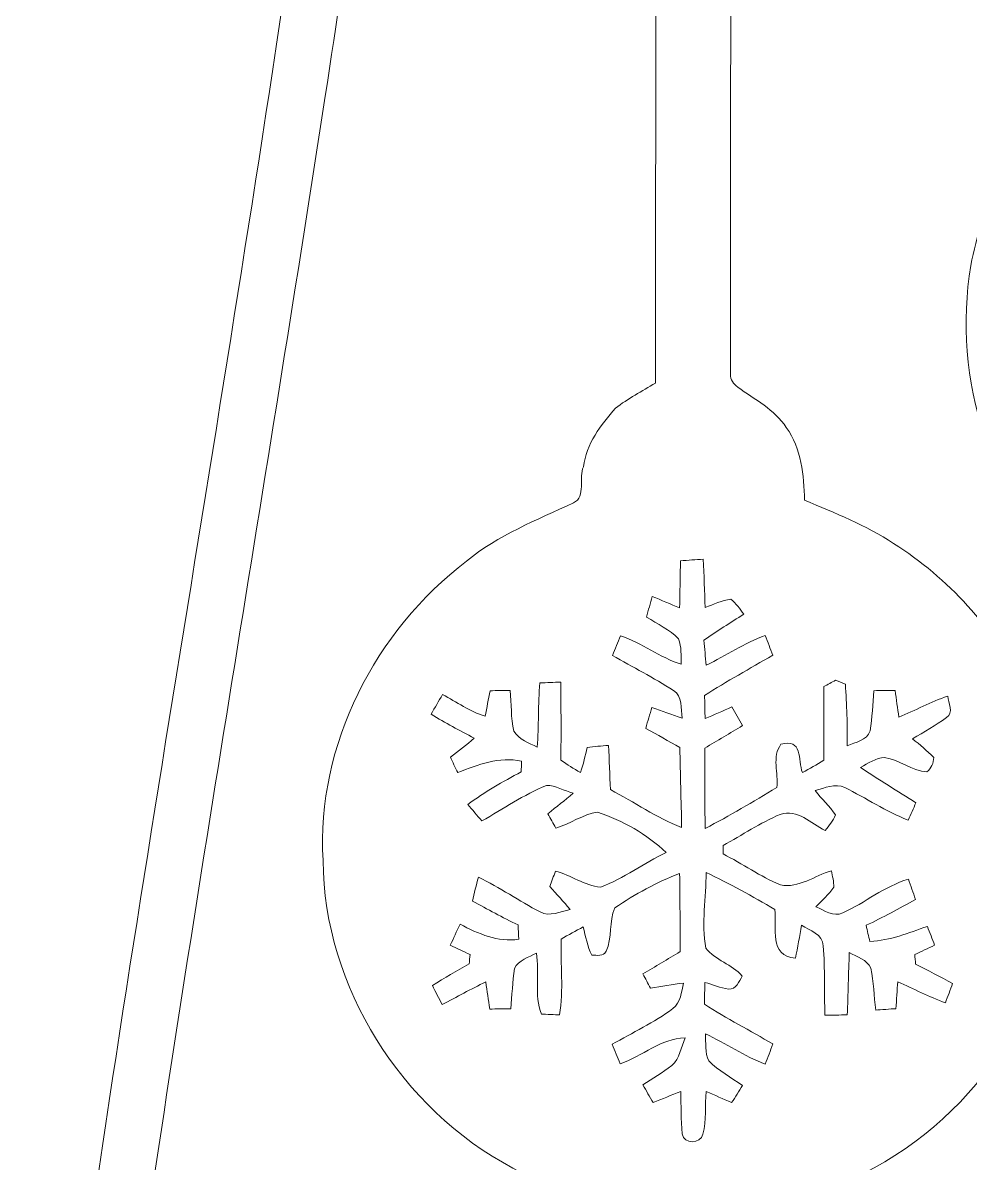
# Model space of a CAD drawing. Header units: centimetres. Extents: x -16.6 to 16.5, y -16.2 to 16.2.
# Drawn here: x -16.63 to -5.68, y -7.91 to 5.27 of the extents above; entities that cross this region are included whole.
import ezdxf

# ---------------------------------------------------------------- set-up
doc = ezdxf.new("R2010")
doc.units = ezdxf.units.CM
doc.header["$MEASUREMENT"] = 0
doc.layers.add('Layer 1', color=7, linetype='Continuous')

msp = doc.modelspace()

# ---------------------------------------------------------------- linework, layer by layer
at = {"layer": 'Layer 1', "color": 251, "lineweight": 9}
for points, knots in [([(-13.85678, 14.2515), (-13.93051, 15.27244), (-12.98189, 16.22), (-11.9599, 16.15792), (-11.9599, 16.15792), (-11.18414, 16.21683), (-10.33006, 15.64215), (-10.28314, 14.82653), (-10.28314, 14.82653), (-10.21682, 14.28149), (-10.59182, 13.71528), (-11.13651, 13.60592), (-11.13651, 13.60592), (-11.4085, 13.57629), (-11.71648, 13.52231), (-11.95813, 13.68812), (-11.95813, 13.68812), (-12.32149, 13.87156), (-12.43791, 14.47552), (-12.07525, 14.71858), (-12.07525, 14.71858), (-11.89499, 14.84946), (-11.51822, 14.8036), (-11.50411, 14.53514), (-11.50411, 14.53514), (-11.53939, 14.32559), (-11.80115, 14.36933), (-11.95707, 14.31007), (-11.95707, 14.31007), (-11.89887, 14.13191), (-11.74823, 13.95976), (-11.53621, 14.0035), (-11.53621, 14.0035), (-11.0709, 13.98304), (-10.83348, 14.57818), (-10.96506, 14.96059), (-10.96506, 14.96059), (-11.19049, 15.47423), (-11.83854, 15.61499), (-12.3349, 15.47106), (-12.3349, 15.47106), (-12.84854, 15.30208), (-13.26694, 14.78808), (-13.21155, 14.23034), (-13.21155, 14.23034), (-13.14276, 13.72093), (-12.78116, 13.30077), (-12.34442, 13.05523), (-12.34442, 13.05523), (-11.93167, 12.78218), (-11.41309, 12.7843), (-10.93614, 12.79383), (-10.93614, 12.79383), (-10.1505, 12.80265), (-9.37192, 12.91624), (-8.59193, 12.99667), (-8.59193, 12.99667), (-4.33954, 13.52831), (-0.11431, 14.25045), (4.12183, 14.89532), (4.12183, 14.89532), (5.74532, 15.14756), (7.37057, 15.39168), (8.99723, 15.62346), (8.99723, 15.62346), (10.36283, 15.8069), (11.72844, 16.00128), (13.10356, 16.09935), (13.10356, 16.09935), (13.68, 16.11664), (14.29313, 16.20201), (14.83852, 15.95895), (14.83852, 15.95895), (15.63227, 15.66226), (16.34452, 14.96165), (16.41791, 14.08499), (16.41791, 14.08499), (16.4927, 13.21681), (15.84147, 12.35674), (14.99304, 12.17082), (14.99304, 12.17082), (14.22504, 11.95175), (13.27607, 12.2823), (12.9307, 13.03089), (12.9307, 13.03089), (12.74902, 13.50503), (12.82028, 14.12239), (13.23903, 14.45012), (13.23903, 14.45012), (13.50608, 14.67519), (13.86839, 14.7274), (14.20599, 14.69777), (14.20599, 14.69777), (14.54995, 14.66425), (14.87133, 14.36157), (14.85228, 14.00138), (14.85228, 14.00138), (14.85828, 13.76785), (14.68683, 13.5336), (14.45858, 13.47645), (14.45858, 13.47645), (14.30442, 13.47963), (14.16789, 13.54912), (14.03454, 13.61615), (14.03454, 13.61615), (14.08323, 13.69658), (14.07547, 13.87297), (14.19435, 13.90755), (14.19435, 13.90755), (14.28572, 13.92589), (14.37956, 13.91954), (14.47234, 13.92342), (14.47234, 13.92342), (14.51538, 14.2448), (14.1365, 14.34252), (13.90084, 14.25045), (13.90084, 14.25045), (13.5082, 14.06806), (13.34134, 13.5075), (13.61403, 13.15507), (13.61403, 13.15507), (14.07688, 12.54865), (15.10911, 12.64566), (15.51868, 13.26478), (15.51868, 13.26478), (15.74516, 13.53007), (15.82948, 13.91143), (15.73176, 14.24692), (15.73176, 14.24692), (15.49222, 14.95142), (14.77432, 15.44178), (14.03984, 15.47776), (14.03984, 15.47776), (13.03583, 15.52962), (12.03923, 15.36699), (11.04299, 15.26856), (11.04299, 15.26856), (7.14338, 14.77855), (3.26777, 14.12203), (-0.61738, 13.53148), (-0.61738, 13.53148), (-0.74508, 13.49021), (-1.03506, 13.51385), (-1.01531, 13.3043), (-1.01531, 13.3043), (-0.97192, 11.31392), (-1.04918, 9.3239), (-1.02272, 7.33318), (-1.02272, 7.33318), (-1.02095, 7.09153), (-0.72391, 7.02979), (-0.58351, 6.88903), (-0.58351, 6.88903), (-0.24766, 6.63997), (-0.14783, 6.21311), (-0.14924, 5.81729), (-0.14924, 5.81729), (0.29738, 5.63879), (0.74541, 5.44511), (1.12782, 5.14737), (1.12782, 5.14737), (1.81891, 4.62878), (2.35725, 3.90347), (2.62783, 3.08115), (2.62783, 3.08115), (2.91852, 2.16216), (2.92346, 1.1377), (2.54387, 0.2427), (2.54387, 0.2427), (2.02916, -1.06646), (0.82372, -2.07681), (-0.55881, -2.34352), (-0.55881, -2.34352), (-1.95511, -2.65396), (-3.49111, -2.19923), (-4.49265, -1.17829), (-4.49265, -1.17829), (-5.4448, -0.24837), (-5.88753, 1.15145), (-5.67375, 2.46273), (-5.67375, 2.46273), (-5.5337, 3.14782), (-5.27335, 3.81951), (-4.82178, 4.36138), (-4.82178, 4.36138), (-4.30003, 5.056), (-3.53627, 5.51108), (-2.73864, 5.82223), (-2.73864, 5.82223), (-2.69525, 6.09317), (-2.71465, 6.39938), (-2.54144, 6.62974), (-2.54144, 6.62974), (-2.39432, 6.88515), (-2.11669, 7.02027), (-1.87397, 7.16808), (-1.87397, 7.16808), (-1.8775, 9.22372), (-1.84751, 11.28041), (-1.88808, 13.33534), (-1.88808, 13.33534), (-3.66503, 13.05629), (-5.44409, 12.78783), (-7.22703, 12.54759), (-7.22703, 12.54759), (-7.6359, 12.48409), (-8.04971, 12.45304), (-8.45505, 12.36908), (-8.45505, 12.36908), (-8.43776, 8.64904), (-8.4501, 4.92829), (-8.45152, 1.20825), (-8.45152, 1.20825), (-8.45223, 1.14546), (-8.41519, 1.09184), (-8.36509, 1.05726), (-8.36509, 1.05726), (-8.17035, 0.91262), (-7.93894, 0.8015), (-7.80559, 0.58948), (-7.80559, 0.58948), (-7.62637, 0.34747), (-7.60415, 0.04056), (-7.59321, -0.24943), (-7.59321, -0.24943), (-7.24326, -0.399), (-6.88448, -0.538), (-6.56522, -0.74861), (-6.56522, -0.74861), (-5.93198, -1.14866), (-5.41799, -1.72368), (-5.0638, -2.38162), (-5.0638, -2.38162), (-4.6976, -3.10128), (-4.55615, -3.92678), (-4.62424, -4.7297), (-4.62424, -4.7297), (-4.7784, -6.21384), (-5.78875, -7.57309), (-7.16635, -8.14636), (-7.16635, -8.14636), (-8.37215, -8.666), (-9.821, -8.62261), (-10.96683, -7.96679), (-10.96683, -7.96679), (-12.25552, -7.28099), (-13.14452, -5.87941), (-13.15899, -4.41256), (-13.15899, -4.41256), (-13.23448, -3.07659), (-12.55715, -1.75614), (-11.50093, -0.95463), (-11.50093, -0.95463), (-11.13545, -0.65053), (-10.69025, -0.47908), (-10.2648, -0.28012), (-10.2648, -0.28012), (-10.11416, -0.21168), (-10.20976, 0.01692), (-10.14874, 0.13757), (-10.14874, 0.13757), (-10.11769, 0.39969), (-9.94765, 0.62264), (-9.77902, 0.81455), (-9.77902, 0.81455), (-9.63509, 0.92568), (-9.47317, 1.01034), (-9.31794, 1.10383), (-9.31794, 1.10383), (-9.31442, 4.82528), (-9.30347, 8.54709), (-9.32359, 12.26854), (-9.32359, 12.26854), (-10.16214, 12.2375), (-11.00281, 12.0724), (-11.84136, 12.18634), (-11.84136, 12.18634), (-12.119, 12.23855), (-12.37723, 12.36026), (-12.64111, 12.45728), (-12.64111, 12.45728), (-12.54868, 12.156), (-12.39311, 11.87237), (-12.36771, 11.55346), (-12.36771, 11.55346), (-12.31973, 10.89518), (-12.35783, 10.23231), (-12.43156, 9.57685), (-12.43156, 9.57685), (-12.61359, 7.85106), (-12.87006, 6.13409), (-13.13359, 4.41888), (-13.13359, 4.41888), (-13.78552, 0.17073), (-14.51365, -4.06542), (-15.14654, -8.3164), (-15.14654, -8.3164), (-15.35962, -9.78642), (-15.57799, -11.25715), (-15.6937, -12.73882), (-15.6937, -12.73882), (-15.73462, -13.23835), (-15.78119, -13.75129), (-15.65066, -14.24236), (-15.65066, -14.24236), (-15.44217, -14.84243), (-14.96098, -15.41111), (-14.30269, -15.50565), (-14.30269, -15.50565), (-13.86031, -15.57586), (-13.44121, -15.31339), (-13.17169, -14.98284), (-13.17169, -14.98284), (-12.85701, -14.54539), (-12.87606, -13.8917), (-13.23836, -13.48706), (-13.23836, -13.48706), (-13.55551, -13.16145), (-14.14147, -13.20201), (-14.41699, -13.56008), (-14.41699, -13.56008), (-14.50872, -13.71954), (-14.53412, -13.93262), (-14.45086, -14.10054), (-14.45086, -14.10054), (-14.39477, -14.20743), (-14.26706, -14.22966), (-14.15947, -14.25012), (-14.15947, -14.25012), (-14.11784, -14.11077), (-14.17217, -13.88958), (-13.99507, -13.8416), (-13.99507, -13.8416), (-13.84832, -13.7774), (-13.758, -13.94814), (-13.6998, -14.05644), (-13.6998, -14.05644), (-13.64441, -14.29774), (-13.84867, -14.55915), (-14.09103, -14.59055), (-14.09103, -14.59055), (-14.45968, -14.69109), (-14.86537, -14.40252), (-14.90771, -14.02787), (-14.90771, -14.02787), (-14.92394, -13.77105), (-14.94299, -13.49412), (-14.82692, -13.25599), (-14.82692, -13.25599), (-14.53623, -12.60229), (-13.62607, -12.44954), (-13.0528, -12.80902), (-13.0528, -12.80902), (-12.31303, -13.27645), (-12.09078, -14.34184), (-12.49259, -15.09961), (-12.49259, -15.09961), (-12.82526, -15.8094), (-13.64406, -16.24402), (-14.4184, -16.14912), (-14.4184, -16.14912), (-15.31129, -15.99496), (-16.02778, -15.26083), (-16.27437, -14.40605), (-16.27437, -14.40605), (-16.43629, -13.90651), (-16.38408, -13.37593), (-16.35586, -12.86229), (-16.35586, -12.86229), (-16.27649, -11.7461), (-16.12409, -10.63697), (-15.97486, -9.52854), (-15.97486, -9.52854), (-15.18429, -3.98499), (-14.18451, 1.52646), (-13.395, 7.07001), (-13.395, 7.07001), (-13.22284, 8.35377), (-13.0394, 9.63858), (-12.9833, 10.93363), (-12.9833, 10.93363), (-12.93921, 11.4949), (-13.11172, 12.08192), (-13.504, 12.49397), (-13.504, 12.49397), (-13.77811, 12.82452), (-14.19862, 13.05947), (-14.6396, 13.01114), (-14.6396, 13.01114), (-15.06364, 13.01043), (-15.43299, 12.70669), (-15.63549, 12.3525), (-15.63549, 12.3525), (-15.87714, 11.88049), (-15.79177, 11.2222), (-15.34692, 10.89835), (-15.34692, 10.89835), (-14.9959, 10.6313), (-14.40006, 10.80028), (-14.24449, 11.21056), (-14.24449, 11.21056), (-14.14218, 11.44798), (-14.27624, 11.79053), (-14.57433, 11.75172), (-14.57433, 11.75172), (-14.59197, 11.5718), (-14.5828, 11.24231), (-14.87666, 11.36719), (-14.87666, 11.36719), (-15.13313, 11.53759), (-15.03224, 11.97538), (-14.74719, 12.06428), (-14.74719, 12.06428), (-14.40994, 12.23997), (-13.99084, 12.01595), (-13.84973, 11.68787), (-13.84973, 11.68787), (-13.66664, 11.16928), (-13.87054, 10.50218), (-14.38665, 10.26018), (-14.38665, 10.26018), (-14.8368, 10.05662), (-15.40865, 10.09014), (-15.79247, 10.41893), (-15.79247, 10.41893), (-16.55624, 11.00983), (-16.6282, 12.24949), (-16.00167, 12.96704), (-16.00167, 12.96704), (-15.6369, 13.44505), (-15.02589, 13.68847), (-14.43393, 13.67648), (-14.43393, 13.67648), (-14.1704, 13.65319), (-13.92628, 13.54912), (-13.67828, 13.46552), (-13.67828, 13.46552), (-13.74001, 13.72728), (-13.85678, 13.97845), (-13.85678, 14.2515), (-13.85678, 14.2515), (-13.85678, 14.2515), (-13.85678, 14.2515), (-13.85678, 14.2515)], [0, 0, 0, 0, 0.00892857, 0.00892857, 0.00892857, 0.00892857, 0.01785714, 0.01785714, 0.01785714, 0.01785714, 0.02678571, 0.02678571, 0.02678571, 0.02678571, 0.03571429, 0.03571429, 0.03571429, 0.03571429, 0.04464286, 0.04464286, 0.04464286, 0.04464286, 0.05357143, 0.05357143, 0.05357143, 0.05357143, 0.0625, 0.0625, 0.0625, 0.0625, 0.07142857, 0.07142857, 0.07142857, 0.07142857, 0.08035714, 0.08035714, 0.08035714, 0.08035714, 0.08928571, 0.08928571, 0.08928571, 0.08928571, 0.09821429, 0.09821429, 0.09821429, 0.09821429, 0.10714286, 0.10714286, 0.10714286, 0.10714286, 0.11607143, 0.11607143, 0.11607143, 0.11607143, 0.125, 0.125, 0.125, 0.125, 0.13392857, 0.13392857, 0.13392857, 0.13392857, 0.14285714, 0.14285714, 0.14285714, 0.14285714, 0.15178571, 0.15178571, 0.15178571, 0.15178571, 0.16071429, 0.16071429, 0.16071429, 0.16071429, 0.16964286, 0.16964286, 0.16964286, 0.16964286, 0.17857143, 0.17857143, 0.17857143, 0.17857143, 0.1875, 0.1875, 0.1875, 0.1875, 0.19642857, 0.19642857, 0.19642857, 0.19642857, 0.20535714, 0.20535714, 0.20535714, 0.20535714, 0.21428571, 0.21428571, 0.21428571, 0.21428571, 0.22321429, 0.22321429, 0.22321429, 0.22321429, 0.23214286, 0.23214286, 0.23214286, 0.23214286, 0.24107143, 0.24107143, 0.24107143, 0.24107143, 0.25, 0.25, 0.25, 0.25, 0.25892857, 0.25892857, 0.25892857, 0.25892857, 0.26785714, 0.26785714, 0.26785714, 0.26785714, 0.27678571, 0.27678571, 0.27678571, 0.27678571, 0.28571429, 0.28571429, 0.28571429, 0.28571429, 0.29464286, 0.29464286, 0.29464286, 0.29464286, 0.30357143, 0.30357143, 0.30357143, 0.30357143, 0.3125, 0.3125, 0.3125, 0.3125, 0.32142857, 0.32142857, 0.32142857, 0.32142857, 0.33035714, 0.33035714, 0.33035714, 0.33035714, 0.33928571, 0.33928571, 0.33928571, 0.33928571, 0.34821429, 0.34821429, 0.34821429, 0.34821429, 0.35714286, 0.35714286, 0.35714286, 0.35714286, 0.36607143, 0.36607143, 0.36607143, 0.36607143, 0.375, 0.375, 0.375, 0.375, 0.38392857, 0.38392857, 0.38392857, 0.38392857, 0.39285714, 0.39285714, 0.39285714, 0.39285714, 0.40178571, 0.40178571, 0.40178571, 0.40178571, 0.41071429, 0.41071429, 0.41071429, 0.41071429, 0.41964286, 0.41964286, 0.41964286, 0.41964286, 0.42857143, 0.42857143, 0.42857143, 0.42857143, 0.4375, 0.4375, 0.4375, 0.4375, 0.44642857, 0.44642857, 0.44642857, 0.44642857, 0.45535714, 0.45535714, 0.45535714, 0.45535714, 0.46428571, 0.46428571, 0.46428571, 0.46428571, 0.47321429, 0.47321429, 0.47321429, 0.47321429, 0.48214286, 0.48214286, 0.48214286, 0.48214286, 0.49107143, 0.49107143, 0.49107143, 0.49107143, 0.5, 0.5, 0.5, 0.5, 0.50892857, 0.50892857, 0.50892857, 0.50892857, 0.51785714, 0.51785714, 0.51785714, 0.51785714, 0.52678571, 0.52678571, 0.52678571, 0.52678571, 0.53571429, 0.53571429, 0.53571429, 0.53571429, 0.54464286, 0.54464286, 0.54464286, 0.54464286, 0.55357143, 0.55357143, 0.55357143, 0.55357143, 0.5625, 0.5625, 0.5625, 0.5625, 0.57142857, 0.57142857, 0.57142857, 0.57142857, 0.58035714, 0.58035714, 0.58035714, 0.58035714, 0.58928571, 0.58928571, 0.58928571, 0.58928571, 0.59821429, 0.59821429, 0.59821429, 0.59821429, 0.60714286, 0.60714286, 0.60714286, 0.60714286, 0.61607143, 0.61607143, 0.61607143, 0.61607143, 0.625, 0.625, 0.625, 0.625, 0.63392857, 0.63392857, 0.63392857, 0.63392857, 0.64285714, 0.64285714, 0.64285714, 0.64285714, 0.65178571, 0.65178571, 0.65178571, 0.65178571, 0.66071429, 0.66071429, 0.66071429, 0.66071429, 0.66964286, 0.66964286, 0.66964286, 0.66964286, 0.67857143, 0.67857143, 0.67857143, 0.67857143, 0.6875, 0.6875, 0.6875, 0.6875, 0.69642857, 0.69642857, 0.69642857, 0.69642857, 0.70535714, 0.70535714, 0.70535714, 0.70535714, 0.71428571, 0.71428571, 0.71428571, 0.71428571, 0.72321429, 0.72321429, 0.72321429, 0.72321429, 0.73214286, 0.73214286, 0.73214286, 0.73214286, 0.74107143, 0.74107143, 0.74107143, 0.74107143, 0.75, 0.75, 0.75, 0.75, 0.75892857, 0.75892857, 0.75892857, 0.75892857, 0.76785714, 0.76785714, 0.76785714, 0.76785714, 0.77678571, 0.77678571, 0.77678571, 0.77678571, 0.78571429, 0.78571429, 0.78571429, 0.78571429, 0.79464286, 0.79464286, 0.79464286, 0.79464286, 0.80357143, 0.80357143, 0.80357143, 0.80357143, 0.8125, 0.8125, 0.8125, 0.8125, 0.82142857, 0.82142857, 0.82142857, 0.82142857, 0.83035714, 0.83035714, 0.83035714, 0.83035714, 0.83928571, 0.83928571, 0.83928571, 0.83928571, 0.84821429, 0.84821429, 0.84821429, 0.84821429, 0.85714286, 0.85714286, 0.85714286, 0.85714286, 0.86607143, 0.86607143, 0.86607143, 0.86607143, 0.875, 0.875, 0.875, 0.875, 0.88392857, 0.88392857, 0.88392857, 0.88392857, 0.89285714, 0.89285714, 0.89285714, 0.89285714, 0.90178571, 0.90178571, 0.90178571, 0.90178571, 0.91071429, 0.91071429, 0.91071429, 0.91071429, 0.91964286, 0.91964286, 0.91964286, 0.91964286, 0.92857143, 0.92857143, 0.92857143, 0.92857143, 0.9375, 0.9375, 0.9375, 0.9375, 0.94642857, 0.94642857, 0.94642857, 0.94642857, 0.95535714, 0.95535714, 0.95535714, 0.95535714, 0.96428571, 0.96428571, 0.96428571, 0.96428571, 0.97321429, 0.97321429, 0.97321429, 0.97321429, 0.98214286, 0.98214286, 0.98214286, 0.98214286, 1, 1, 1, 1]), ([(-9.02831, -0.95004), (-9.03043, -1.08622), (-9.03537, -1.35856), (-9.03749, -1.49438), (-9.03749, -1.49438), (-9.14332, -1.44993), (-9.24774, -1.40301), (-9.35463, -1.36173), (-9.35463, -1.36173), (-9.37685, -1.44146), (-9.39944, -1.51696), (-9.41884, -1.59915), (-9.41884, -1.59915), (-9.29501, -1.68135), (-9.15284, -1.74344), (-9.04983, -1.8521), (-9.04983, -1.8521), (-9.01597, -1.94523), (-9.0209, -2.04612), (-9.01914, -2.14384), (-9.01914, -2.14384), (-9.2682, -2.06729), (-9.47422, -1.89725), (-9.72152, -1.81682), (-9.72152, -1.81682), (-9.75185, -1.89196), (-9.7829, -1.9671), (-9.8136, -2.04224), (-9.8136, -2.04224), (-9.5797, -2.17806), (-9.33734, -2.29977), (-9.11015, -2.44688), (-9.11015, -2.44688), (-8.99974, -2.51003), (-9.02408, -2.65925), (-9.00926, -2.76685), (-9.00926, -2.76685), (-9.12744, -2.73051), (-9.2428, -2.68677), (-9.3578, -2.64267), (-9.3578, -2.64267), (-9.3818, -2.72557), (-9.4072, -2.79895), (-9.42729, -2.88609), (-9.42729, -2.88609), (-9.29607, -2.95982), (-9.16484, -3.03355), (-9.03465, -3.10869), (-9.03465, -3.10869), (-9.03043, -3.41596), (-9.0202, -3.72358), (-9.01455, -4.03156), (-9.01455, -4.03156), (-9.30595, -3.91973), (-9.56242, -3.73699), (-9.83794, -3.59376), (-9.83794, -3.59376), (-9.84464, -3.42302), (-9.85133, -3.25157), (-9.8584, -3.08188), (-9.8584, -3.08188), (-9.9413, -3.08752), (-10.02278, -3.09705), (-10.10499, -3.10516), (-10.10499, -3.10516), (-10.13004, -3.20147), (-10.14838, -3.30025), (-10.18366, -3.39409), (-10.18366, -3.39409), (-10.26268, -3.35387), (-10.33606, -3.30413), (-10.40909, -3.25474), (-10.40909, -3.25474), (-10.40838, -2.95382), (-10.40838, -2.6529), (-10.41014, -2.35233), (-10.41014, -2.35233), (-10.49128, -2.35339), (-10.57277, -2.35657), (-10.65427, -2.3608), (-10.65427, -2.3608), (-10.67296, -2.60775), (-10.66626, -2.8554), (-10.68319, -3.10234), (-10.68319, -3.10234), (-10.7795, -3.0533), (-10.89486, -3.01556), (-10.95272, -2.91748), (-10.95272, -2.91748), (-10.99329, -2.76438), (-10.97741, -2.60175), (-10.99646, -2.44653), (-10.99646, -2.44653), (-11.07407, -2.44723), (-11.15133, -2.449), (-11.22859, -2.45146), (-11.22859, -2.45146), (-11.24799, -2.54989), (-11.26492, -2.6462), (-11.2868, -2.74568), (-11.2868, -2.74568), (-11.46354, -2.69241), (-11.61453, -2.57811), (-11.77786, -2.49556), (-11.77786, -2.49556), (-11.82302, -2.57035), (-11.86676, -2.64549), (-11.9091, -2.72205), (-11.9091, -2.72205), (-11.74858, -2.82365), (-11.57925, -2.91008), (-11.41062, -2.99827), (-11.41062, -2.99827), (-11.4974, -3.07765), (-11.5923, -3.1475), (-11.68755, -3.21664), (-11.68755, -3.21664), (-11.65968, -3.27661), (-11.63146, -3.33694), (-11.60289, -3.39726), (-11.60289, -3.39726), (-11.36652, -3.30519), (-11.1224, -3.20817), (-10.86487, -3.26391), (-10.86487, -3.26391), (-10.86593, -3.29496), (-10.86805, -3.35669), (-10.86911, -3.38774), (-10.86911, -3.38774), (-11.08113, -3.50274), (-11.29138, -3.62198), (-11.48647, -3.7645), (-11.48647, -3.7645), (-11.43249, -3.82871), (-11.37817, -3.89256), (-11.32278, -3.95606), (-11.32278, -3.95606), (-11.07689, -3.81495), (-10.83947, -3.65479), (-10.57771, -3.54472), (-10.57771, -3.54472), (-10.46941, -3.54472), (-10.37134, -3.60787), (-10.26832, -3.63468), (-10.26832, -3.63468), (-10.36217, -3.71758), (-10.46306, -3.79273), (-10.55937, -3.87316), (-10.55937, -3.87316), (-10.52832, -3.92784), (-10.49763, -3.98217), (-10.46659, -4.0372), (-10.46659, -4.0372), (-10.30325, -3.98675), (-10.15613, -3.87986), (-9.9854, -3.85446), (-9.9854, -3.85446), (-9.69506, -3.95148), (-9.41706, -4.10987), (-9.19165, -4.31942), (-9.19165, -4.31942), (-9.45059, -4.44219), (-9.68307, -4.62387), (-9.95365, -4.71947), (-9.95365, -4.71947), (-10.13674, -4.70289), (-10.29549, -4.58048), (-10.47329, -4.53638), (-10.47329, -4.53638), (-10.49481, -4.5953), (-10.51598, -4.65456), (-10.53714, -4.71418), (-10.53714, -4.71418), (-10.45847, -4.80026), (-10.3791, -4.88775), (-10.30466, -4.97877), (-10.30466, -4.97877), (-10.41614, -5.00416), (-10.53961, -5.0659), (-10.65109, -5.00769), (-10.65109, -5.00769), (-10.89169, -4.87963), (-11.11676, -4.72335), (-11.36335, -4.60623), (-11.36335, -4.60623), (-11.3884, -4.69831), (-11.41168, -4.78826), (-11.43249, -4.8821), (-11.43249, -4.8821), (-11.25646, -4.97277), (-11.08536, -5.07437), (-10.90509, -5.15762), (-10.90509, -5.15762), (-10.90262, -5.21195), (-10.90015, -5.26628), (-10.89768, -5.32131), (-10.89768, -5.32131), (-11.14075, -5.36365), (-11.36335, -5.2564), (-11.57537, -5.14951), (-11.57537, -5.14951), (-11.61453, -5.22959), (-11.65192, -5.31073), (-11.6879, -5.39293), (-11.6879, -5.39293), (-11.61206, -5.42891), (-11.5355, -5.46454), (-11.45895, -5.50017), (-11.45895, -5.50017), (-11.46213, -5.52698), (-11.46777, -5.58025), (-11.47059, -5.60706), (-11.47059, -5.60706), (-11.61347, -5.68785), (-11.75529, -5.7711), (-11.89463, -5.85824), (-11.89463, -5.85824), (-11.85759, -5.93197), (-11.81984, -6.00535), (-11.78104, -6.07837), (-11.78104, -6.07837), (-11.61453, -5.98912), (-11.44872, -5.8974), (-11.27762, -5.81661), (-11.27762, -5.81661), (-11.2614, -5.92103), (-11.24799, -6.02334), (-11.23282, -6.12953), (-11.23282, -6.12953), (-11.15168, -6.12811), (-11.07054, -6.12706), (-10.98905, -6.1267), (-10.98905, -6.1267), (-10.97635, -5.97148), (-10.96683, -5.8152), (-10.94707, -5.66174), (-10.94707, -5.66174), (-10.89874, -5.56332), (-10.78127, -5.53298), (-10.69272, -5.48253), (-10.69272, -5.48253), (-10.65462, -5.7136), (-10.72165, -5.9676), (-10.6338, -6.18773), (-10.6338, -6.18773), (-10.58195, -6.18985), (-10.47788, -6.19408), (-10.42602, -6.1962), (-10.42602, -6.1962), (-10.37628, -5.90833), (-10.41579, -5.612), (-10.40626, -5.32202), (-10.40626, -5.32202), (-10.32336, -5.27192), (-10.23869, -5.22465), (-10.15297, -5.17985), (-10.15297, -5.17985), (-10.12122, -5.28886), (-10.10639, -5.40598), (-10.05102, -5.50687), (-10.05102, -5.50687), (-9.99563, -5.50405), (-9.91448, -5.52733), (-9.88839, -5.46136), (-9.88839, -5.46136), (-9.81395, -5.30614), (-9.85487, -5.11776), (-9.78749, -4.96077), (-9.78749, -4.96077), (-9.55395, -4.80167), (-9.30313, -4.66409), (-9.03819, -4.56355), (-9.03819, -4.56355), (-9.0336, -4.86376), (-9.03219, -5.16468), (-9.03254, -5.4656), (-9.03254, -5.4656), (-9.17471, -5.55309), (-9.31865, -5.63775), (-9.46152, -5.72418), (-9.46152, -5.72418), (-9.43295, -5.77851), (-9.40367, -5.83319), (-9.37474, -5.88787), (-9.37474, -5.88787), (-9.24809, -5.86741), (-9.12145, -5.84519), (-8.99409, -5.82967), (-8.99409, -5.82967), (-9.01701, -5.93303), (-9.02337, -6.05192), (-9.1151, -6.12282), (-9.1151, -6.12282), (-9.33452, -6.2851), (-9.58181, -6.40293), (-9.81853, -6.53698), (-9.81853, -6.53698), (-9.78749, -6.61177), (-9.75539, -6.68586), (-9.72364, -6.76065), (-9.72364, -6.76065), (-9.46682, -6.67739), (-9.25373, -6.46643), (-8.97434, -6.46255), (-8.97434, -6.46255), (-9.02301, -6.56909), (-9.03219, -6.70455), (-9.12885, -6.78146), (-9.12885, -6.78146), (-9.23468, -6.8626), (-9.34898, -6.93315), (-9.46188, -7.00441), (-9.46188, -7.00441), (-9.42342, -7.07356), (-9.38427, -7.14235), (-9.34475, -7.21114), (-9.34475, -7.21114), (-9.23786, -7.16951), (-9.13274, -7.1233), (-9.02583, -7.08167), (-9.02583, -7.08167), (-9.02055, -7.24501), (-9.02161, -7.40729), (-9.00819, -7.57133), (-9.00819, -7.57133), (-8.98739, -7.69551), (-8.79865, -7.6888), (-8.76795, -7.5738), (-8.76795, -7.5738), (-8.72562, -7.41399), (-8.74715, -7.2436), (-8.72986, -7.08167), (-8.72986, -7.08167), (-8.63178, -7.12365), (-8.53478, -7.16846), (-8.4367, -7.21044), (-8.4367, -7.21044), (-8.39437, -7.14517), (-8.35239, -7.07956), (-8.31182, -7.01288), (-8.31182, -7.01288), (-8.44411, -6.92151), (-8.58593, -6.84355), (-8.70023, -6.7296), (-8.70023, -6.7296), (-8.75032, -6.63223), (-8.73163, -6.5197), (-8.73974, -6.41492), (-8.73974, -6.41492), (-8.5055, -6.52393), (-8.29206, -6.67492), (-8.04934, -6.76523), (-8.04934, -6.76523), (-8.01902, -6.68797), (-7.98903, -6.61072), (-7.96045, -6.5331), (-7.96045, -6.5331), (-8.22292, -6.37823), (-8.49527, -6.23995), (-8.75068, -6.07308), (-8.75068, -6.07308), (-8.74997, -6.00993), (-8.74785, -5.88399), (-8.7468, -5.82085), (-8.7468, -5.82085), (-8.65578, -5.84801), (-8.56688, -5.88787), (-8.47198, -5.89916), (-8.47198, -5.89916), (-8.38555, -5.90375), (-8.34957, -5.80991), (-8.31429, -5.74782), (-8.31429, -5.74782), (-8.43071, -5.61094), (-8.62826, -5.5679), (-8.73515, -5.42397), (-8.73515, -5.42397), (-8.78807, -5.13752), (-8.73233, -4.84048), (-8.73198, -4.5519), (-8.73198, -4.5519), (-8.45892, -4.67961), (-8.19646, -4.82778), (-7.93611, -4.97912), (-7.93611, -4.97912), (-7.91389, -5.18761), (-8.00983, -5.51393), (-7.69975, -5.54321), (-7.69975, -5.54321), (-7.67294, -5.41727), (-7.65107, -5.28674), (-7.6292, -5.1608), (-7.6292, -5.1608), (-7.53289, -5.22077), (-7.38472, -5.26416), (-7.37731, -5.39857), (-7.37731, -5.39857), (-7.35791, -5.66492), (-7.36744, -5.93303), (-7.35932, -6.20079), (-7.35932, -6.20079), (-7.2736, -6.19902), (-7.18717, -6.19796), (-7.10074, -6.19726), (-7.10074, -6.19726), (-7.09015, -5.95666), (-7.08627, -5.71537), (-7.0771, -5.47512), (-7.0771, -5.47512), (-6.99067, -5.52769), (-6.87214, -5.55803), (-6.82768, -5.65786), (-6.82768, -5.65786), (-6.79417, -5.81555), (-6.79135, -5.9796), (-6.77195, -6.14081), (-6.77195, -6.14081), (-6.71374, -6.13658), (-6.59697, -6.12882), (-6.53876, -6.12494), (-6.53876, -6.12494), (-6.52924, -6.02334), (-6.52571, -5.91151), (-6.51583, -5.81379), (-6.51583, -5.81379), (-6.33344, -5.89669), (-6.15459, -5.98736), (-5.96655, -6.05756), (-5.96655, -6.05756), (-5.93798, -5.98277), (-5.90976, -5.90833), (-5.88259, -5.83355), (-5.88259, -5.83355), (-6.02582, -5.7577), (-6.16834, -5.68397), (-6.31157, -5.60953), (-6.31157, -5.60953), (-6.31404, -5.58201), (-6.31898, -5.52733), (-6.32145, -5.49982), (-6.32145, -5.49982), (-6.24454, -5.46419), (-6.16799, -5.42891), (-6.09179, -5.39293), (-6.09179, -5.39293), (-6.1186, -5.31955), (-6.14682, -5.24688), (-6.17505, -5.1742), (-6.17505, -5.1742), (-6.392, -5.24864), (-6.60614, -5.3386), (-6.83862, -5.34777), (-6.83862, -5.34777), (-6.85379, -5.28568), (-6.86861, -5.22359), (-6.88342, -5.16186), (-6.88342, -5.16186), (-6.68799, -5.0719), (-6.50066, -4.96536), (-6.31192, -4.862), (-6.31192, -4.862), (-6.33909, -4.78403), (-6.3666, -4.70572), (-6.39447, -4.6281), (-6.39447, -4.6281), (-6.67035, -4.71101), (-6.89471, -4.9001), (-7.1533, -5.01933), (-7.1533, -5.01933), (-7.26054, -5.06731), (-7.36567, -4.98723), (-7.46268, -4.94948), (-7.46268, -4.94948), (-7.3953, -4.87223), (-7.31205, -4.80767), (-7.25525, -4.72194), (-7.25525, -4.72194), (-7.2556, -4.65703), (-7.27219, -4.59388), (-7.28347, -4.53074), (-7.28347, -4.53074), (-7.47997, -4.58789), (-7.66024, -4.73711), (-7.87367, -4.69407), (-7.87367, -4.69407), (-8.10649, -4.59882), (-8.31217, -4.44925), (-8.53619, -4.336), (-8.53619, -4.336), (-8.53584, -4.31166), (-8.53584, -4.26333), (-8.53548, -4.23899), (-8.53548, -4.23899), (-8.3157, -4.11905), (-8.1058, -3.97758), (-7.87508, -3.87916), (-7.87508, -3.87916), (-7.67329, -3.81319), (-7.52125, -3.98534), (-7.35474, -4.06613), (-7.35474, -4.06613), (-7.3117, -4.00863), (-7.26442, -3.95289), (-7.2362, -3.88657), (-7.2362, -3.88657), (-7.30111, -3.78214), (-7.39742, -3.70242), (-7.47045, -3.60434), (-7.47045, -3.60434), (-7.36144, -3.57647), (-7.24114, -3.51333), (-7.13037, -3.57083), (-7.13037, -3.57083), (-6.88307, -3.68936), (-6.65482, -3.8467), (-6.39765, -3.94513), (-6.39765, -3.94513), (-6.36731, -3.8788), (-6.33662, -3.81248), (-6.30663, -3.74616), (-6.30663, -3.74616), (-6.51971, -3.60928), (-6.73737, -3.48017), (-6.94622, -3.33729), (-6.94622, -3.33729), (-6.85944, -3.28967), (-6.77195, -3.22546), (-6.66893, -3.2237), (-6.66893, -3.2237), (-6.49643, -3.24733), (-6.35567, -3.37468), (-6.18034, -3.3888), (-6.18034, -3.3888), (-6.13448, -3.3447), (-6.0992, -3.28649), (-6.10167, -3.22123), (-6.10167, -3.22123), (-6.17963, -3.14503), (-6.26112, -3.07341), (-6.34579, -3.00638), (-6.34579, -3.00638), (-6.2135, -2.92701), (-6.07768, -2.85257), (-5.95491, -2.75873), (-5.95491, -2.75873), (-5.86531, -2.70405), (-5.9348, -2.59258), (-5.9401, -2.5125), (-5.9401, -2.5125), (-6.13483, -2.57917), (-6.31616, -2.67689), (-6.50454, -2.75803), (-6.50454, -2.75803), (-6.51971, -2.65467), (-6.53417, -2.54883), (-6.54758, -2.44688), (-6.54758, -2.44688), (-6.62942, -2.44723), (-6.71056, -2.44794), (-6.7917, -2.45005), (-6.7917, -2.45005), (-6.80475, -2.60492), (-6.81499, -2.75979), (-6.83439, -2.91502), (-6.83439, -2.91502), (-6.87496, -3.02367), (-7.00619, -3.04695), (-7.10144, -3.08717), (-7.10144, -3.08717), (-7.09827, -2.84905), (-7.10673, -2.61057), (-7.12225, -2.3735), (-7.12225, -2.3735), (-7.16, -2.35868), (-7.19775, -2.34387), (-7.23514, -2.32976), (-7.23514, -2.32976), (-7.281, -2.3541), (-7.32687, -2.37844), (-7.37237, -2.40313), (-7.37237, -2.40313), (-7.37379, -2.68642), (-7.37273, -2.97005), (-7.37132, -3.25403), (-7.37132, -3.25403), (-7.45245, -3.30413), (-7.53465, -3.35211), (-7.61967, -3.3955), (-7.61967, -3.3955), (-7.66906, -3.25192), (-7.61897, -2.99192), (-7.86697, -3.06988), (-7.86697, -3.06988), (-7.97562, -3.21241), (-7.89307, -3.40643), (-7.91565, -3.56836), (-7.91565, -3.56836), (-8.18729, -3.73311), (-8.46033, -3.89574), (-8.74256, -4.04214), (-8.74256, -4.04214), (-8.74785, -3.7324), (-8.74891, -3.42302), (-8.74785, -3.11398), (-8.74785, -3.11398), (-8.60109, -3.02826), (-8.4554, -2.94077), (-8.31006, -2.85363), (-8.31006, -2.85363), (-8.35098, -2.78096), (-8.39331, -2.70935), (-8.436, -2.63844), (-8.436, -2.63844), (-8.5383, -2.68324), (-8.63955, -2.73087), (-8.74397, -2.77108), (-8.74397, -2.77108), (-8.74538, -2.70476), (-8.74821, -2.57176), (-8.74962, -2.50509), (-8.74962, -2.50509), (-8.49209, -2.34175), (-8.22539, -2.19358), (-7.96187, -2.04083), (-7.96187, -2.04083), (-7.99009, -1.96428), (-8.01937, -1.88843), (-8.04865, -1.81294), (-8.04865, -1.81294), (-8.28995, -1.89725), (-8.49915, -2.04859), (-8.73022, -2.15513), (-8.73022, -2.15513), (-8.74045, -2.05918), (-8.74927, -1.96322), (-8.75703, -1.86762), (-8.75703, -1.86762), (-8.6071, -1.76143), (-8.45046, -1.66512), (-8.29629, -1.56529), (-8.29629, -1.56529), (-8.3418, -1.50426), (-8.38626, -1.44111), (-8.44552, -1.39243), (-8.44552, -1.39243), (-8.54995, -1.40442), (-8.64449, -1.45416), (-8.74256, -1.48873), (-8.74256, -1.48873), (-8.74927, -1.30247), (-8.75631, -1.11655), (-8.76408, -0.93064), (-8.76408, -0.93064), (-8.85297, -0.93523), (-8.94012, -0.94334), (-9.02831, -0.95004)], [0, 0, 0, 0, 0.00606061, 0.00606061, 0.00606061, 0.00606061, 0.01212121, 0.01212121, 0.01212121, 0.01212121, 0.01818182, 0.01818182, 0.01818182, 0.01818182, 0.02424242, 0.02424242, 0.02424242, 0.02424242, 0.03030303, 0.03030303, 0.03030303, 0.03030303, 0.03636364, 0.03636364, 0.03636364, 0.03636364, 0.04242424, 0.04242424, 0.04242424, 0.04242424, 0.04848485, 0.04848485, 0.04848485, 0.04848485, 0.05454545, 0.05454545, 0.05454545, 0.05454545, 0.06060606, 0.06060606, 0.06060606, 0.06060606, 0.06666667, 0.06666667, 0.06666667, 0.06666667, 0.07272727, 0.07272727, 0.07272727, 0.07272727, 0.07878788, 0.07878788, 0.07878788, 0.07878788, 0.08484848, 0.08484848, 0.08484848, 0.08484848, 0.09090909, 0.09090909, 0.09090909, 0.09090909, 0.0969697, 0.0969697, 0.0969697, 0.0969697, 0.1030303, 0.1030303, 0.1030303, 0.1030303, 0.10909091, 0.10909091, 0.10909091, 0.10909091, 0.11515152, 0.11515152, 0.11515152, 0.11515152, 0.12121212, 0.12121212, 0.12121212, 0.12121212, 0.12727273, 0.12727273, 0.12727273, 0.12727273, 0.13333333, 0.13333333, 0.13333333, 0.13333333, 0.13939394, 0.13939394, 0.13939394, 0.13939394, 0.14545455, 0.14545455, 0.14545455, 0.14545455, 0.15151515, 0.15151515, 0.15151515, 0.15151515, 0.15757576, 0.15757576, 0.15757576, 0.15757576, 0.16363636, 0.16363636, 0.16363636, 0.16363636, 0.16969697, 0.16969697, 0.16969697, 0.16969697, 0.17575758, 0.17575758, 0.17575758, 0.17575758, 0.18181818, 0.18181818, 0.18181818, 0.18181818, 0.18787879, 0.18787879, 0.18787879, 0.18787879, 0.19393939, 0.19393939, 0.19393939, 0.19393939, 0.2, 0.2, 0.2, 0.2, 0.20606061, 0.20606061, 0.20606061, 0.20606061, 0.21212121, 0.21212121, 0.21212121, 0.21212121, 0.21818182, 0.21818182, 0.21818182, 0.21818182, 0.22424242, 0.22424242, 0.22424242, 0.22424242, 0.23030303, 0.23030303, 0.23030303, 0.23030303, 0.23636364, 0.23636364, 0.23636364, 0.23636364, 0.24242424, 0.24242424, 0.24242424, 0.24242424, 0.24848485, 0.24848485, 0.24848485, 0.24848485, 0.25454545, 0.25454545, 0.25454545, 0.25454545, 0.26060606, 0.26060606, 0.26060606, 0.26060606, 0.26666667, 0.26666667, 0.26666667, 0.26666667, 0.27272727, 0.27272727, 0.27272727, 0.27272727, 0.27878788, 0.27878788, 0.27878788, 0.27878788, 0.28484848, 0.28484848, 0.28484848, 0.28484848, 0.29090909, 0.29090909, 0.29090909, 0.29090909, 0.2969697, 0.2969697, 0.2969697, 0.2969697, 0.3030303, 0.3030303, 0.3030303, 0.3030303, 0.30909091, 0.30909091, 0.30909091, 0.30909091, 0.31515152, 0.31515152, 0.31515152, 0.31515152, 0.32121212, 0.32121212, 0.32121212, 0.32121212, 0.32727273, 0.32727273, 0.32727273, 0.32727273, 0.33333333, 0.33333333, 0.33333333, 0.33333333, 0.33939394, 0.33939394, 0.33939394, 0.33939394, 0.34545455, 0.34545455, 0.34545455, 0.34545455, 0.35151515, 0.35151515, 0.35151515, 0.35151515, 0.35757576, 0.35757576, 0.35757576, 0.35757576, 0.36363636, 0.36363636, 0.36363636, 0.36363636, 0.36969697, 0.36969697, 0.36969697, 0.36969697, 0.37575758, 0.37575758, 0.37575758, 0.37575758, 0.38181818, 0.38181818, 0.38181818, 0.38181818, 0.38787879, 0.38787879, 0.38787879, 0.38787879, 0.39393939, 0.39393939, 0.39393939, 0.39393939, 0.4, 0.4, 0.4, 0.4, 0.40606061, 0.40606061, 0.40606061, 0.40606061, 0.41212121, 0.41212121, 0.41212121, 0.41212121, 0.41818182, 0.41818182, 0.41818182, 0.41818182, 0.42424242, 0.42424242, 0.42424242, 0.42424242, 0.43030303, 0.43030303, 0.43030303, 0.43030303, 0.43636364, 0.43636364, 0.43636364, 0.43636364, 0.44242424, 0.44242424, 0.44242424, 0.44242424, 0.44848485, 0.44848485, 0.44848485, 0.44848485, 0.45454545, 0.45454545, 0.45454545, 0.45454545, 0.46060606, 0.46060606, 0.46060606, 0.46060606, 0.46666667, 0.46666667, 0.46666667, 0.46666667, 0.47272727, 0.47272727, 0.47272727, 0.47272727, 0.47878788, 0.47878788, 0.47878788, 0.47878788, 0.48484848, 0.48484848, 0.48484848, 0.48484848, 0.49090909, 0.49090909, 0.49090909, 0.49090909, 0.4969697, 0.4969697, 0.4969697, 0.4969697, 0.5030303, 0.5030303, 0.5030303, 0.5030303, 0.50909091, 0.50909091, 0.50909091, 0.50909091, 0.51515152, 0.51515152, 0.51515152, 0.51515152, 0.52121212, 0.52121212, 0.52121212, 0.52121212, 0.52727273, 0.52727273, 0.52727273, 0.52727273, 0.53333333, 0.53333333, 0.53333333, 0.53333333, 0.53939394, 0.53939394, 0.53939394, 0.53939394, 0.54545455, 0.54545455, 0.54545455, 0.54545455, 0.55151515, 0.55151515, 0.55151515, 0.55151515, 0.55757576, 0.55757576, 0.55757576, 0.55757576, 0.56363636, 0.56363636, 0.56363636, 0.56363636, 0.56969697, 0.56969697, 0.56969697, 0.56969697, 0.57575758, 0.57575758, 0.57575758, 0.57575758, 0.58181818, 0.58181818, 0.58181818, 0.58181818, 0.58787879, 0.58787879, 0.58787879, 0.58787879, 0.59393939, 0.59393939, 0.59393939, 0.59393939, 0.6, 0.6, 0.6, 0.6, 0.60606061, 0.60606061, 0.60606061, 0.60606061, 0.61212121, 0.61212121, 0.61212121, 0.61212121, 0.61818182, 0.61818182, 0.61818182, 0.61818182, 0.62424242, 0.62424242, 0.62424242, 0.62424242, 0.63030303, 0.63030303, 0.63030303, 0.63030303, 0.63636364, 0.63636364, 0.63636364, 0.63636364, 0.64242424, 0.64242424, 0.64242424, 0.64242424, 0.64848485, 0.64848485, 0.64848485, 0.64848485, 0.65454545, 0.65454545, 0.65454545, 0.65454545, 0.66060606, 0.66060606, 0.66060606, 0.66060606, 0.66666667, 0.66666667, 0.66666667, 0.66666667, 0.67272727, 0.67272727, 0.67272727, 0.67272727, 0.67878788, 0.67878788, 0.67878788, 0.67878788, 0.68484848, 0.68484848, 0.68484848, 0.68484848, 0.69090909, 0.69090909, 0.69090909, 0.69090909, 0.6969697, 0.6969697, 0.6969697, 0.6969697, 0.7030303, 0.7030303, 0.7030303, 0.7030303, 0.70909091, 0.70909091, 0.70909091, 0.70909091, 0.71515152, 0.71515152, 0.71515152, 0.71515152, 0.72121212, 0.72121212, 0.72121212, 0.72121212, 0.72727273, 0.72727273, 0.72727273, 0.72727273, 0.73333333, 0.73333333, 0.73333333, 0.73333333, 0.73939394, 0.73939394, 0.73939394, 0.73939394, 0.74545455, 0.74545455, 0.74545455, 0.74545455, 0.75151515, 0.75151515, 0.75151515, 0.75151515, 0.75757576, 0.75757576, 0.75757576, 0.75757576, 0.76363636, 0.76363636, 0.76363636, 0.76363636, 0.76969697, 0.76969697, 0.76969697, 0.76969697, 0.77575758, 0.77575758, 0.77575758, 0.77575758, 0.78181818, 0.78181818, 0.78181818, 0.78181818, 0.78787879, 0.78787879, 0.78787879, 0.78787879, 0.79393939, 0.79393939, 0.79393939, 0.79393939, 0.8, 0.8, 0.8, 0.8, 0.80606061, 0.80606061, 0.80606061, 0.80606061, 0.81212121, 0.81212121, 0.81212121, 0.81212121, 0.81818182, 0.81818182, 0.81818182, 0.81818182, 0.82424242, 0.82424242, 0.82424242, 0.82424242, 0.83030303, 0.83030303, 0.83030303, 0.83030303, 0.83636364, 0.83636364, 0.83636364, 0.83636364, 0.84242424, 0.84242424, 0.84242424, 0.84242424, 0.84848485, 0.84848485, 0.84848485, 0.84848485, 0.85454545, 0.85454545, 0.85454545, 0.85454545, 0.86060606, 0.86060606, 0.86060606, 0.86060606, 0.86666667, 0.86666667, 0.86666667, 0.86666667, 0.87272727, 0.87272727, 0.87272727, 0.87272727, 0.87878788, 0.87878788, 0.87878788, 0.87878788, 0.88484848, 0.88484848, 0.88484848, 0.88484848, 0.89090909, 0.89090909, 0.89090909, 0.89090909, 0.8969697, 0.8969697, 0.8969697, 0.8969697, 0.9030303, 0.9030303, 0.9030303, 0.9030303, 0.90909091, 0.90909091, 0.90909091, 0.90909091, 0.91515152, 0.91515152, 0.91515152, 0.91515152, 0.92121212, 0.92121212, 0.92121212, 0.92121212, 0.92727273, 0.92727273, 0.92727273, 0.92727273, 0.93333333, 0.93333333, 0.93333333, 0.93333333, 0.93939394, 0.93939394, 0.93939394, 0.93939394, 0.94545455, 0.94545455, 0.94545455, 0.94545455, 0.95151515, 0.95151515, 0.95151515, 0.95151515, 0.95757576, 0.95757576, 0.95757576, 0.95757576, 0.96363636, 0.96363636, 0.96363636, 0.96363636, 0.96969697, 0.96969697, 0.96969697, 0.96969697, 0.97575758, 0.97575758, 0.97575758, 0.97575758, 0.98181818, 0.98181818, 0.98181818, 0.98181818, 0.98787879, 0.98787879, 0.98787879, 0.98787879, 1, 1, 1, 1])]:
    msp.add_open_spline(points, degree=3, knots=knots, dxfattribs=at)

doc.saveas('drawing.dxf')
